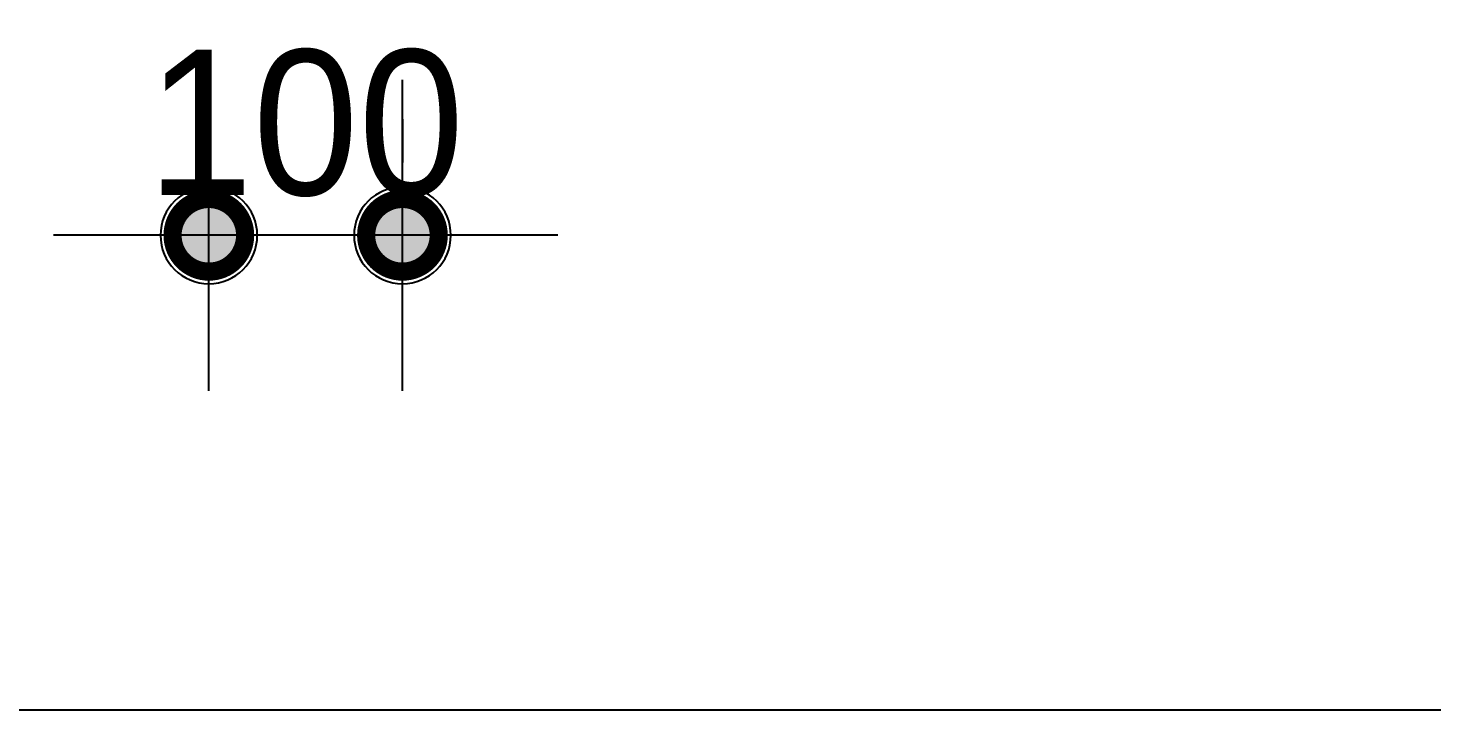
# Model space of a CAD drawing. Header units: inches. Extents: x 15866 to 103813, y -56635 to -28561.
# Drawn here: x 50738 to 51463, y -40610 to -40258 of the extents above; entities that cross this region are included whole.
import ezdxf

# ---------------------------------------------------------------- set-up
doc = ezdxf.new("R2010")
doc.units = ezdxf.units.IN
doc.header["$LTSCALE"] = 50
doc.header["$MEASUREMENT"] = 0
for name, color, linetype in [('07-DIM WAL', 5, 'Continuous'), ('CEIL-LIGHT', 7, 'Continuous'), ('RC-LIGHT', 7, 'Continuous')]:
    doc.layers.add(name, color=color, linetype=linetype)
doc.styles.add('스타일1', font='HY울릉도M.TTF')
doc.dimstyles.new('30', dxfattribs={"dimscale": 30, "dimtxt": 2.5, "dimasz": 2.5, "dimexe": 1.25, "dimexo": 2, "dimtad": 1, "dimdec": 0, "dimtxsty": '스타일1', "dimblk": 'DOTSMALL', "dimcen": 2.5, "dimclrd": 1, "dimclre": 1, "dimclrt": 7, "dimadec": 0, "dimazin": 0, "dimtfac": 1, "dimtdec": 0, "dimtix": 1, "dimtmove": 0, "dimatfit": 3, "dimldrblk": 'DOTSMALL', "dimfxl": 1.25, "dimarcsym": 0})

# ---------------------------------------------------------------- blocks, each defined once
blk = doc.blocks.new('1')
at = {"linetype": 'Continuous'}
h = blk.add_hatch(color=4, dxfattribs=at)
h.dxf.hatch_style = 1
edge = h.paths.add_edge_path()
edge.add_arc((11539653.5, -14273503.8), 37.5, 0, 360)
at = {"color": 1, "linetype": 'Continuous'}
for p, q in [((11539653.5, -14273637.1), (11539653.5, -14273370.5)), ((11539520.2, -14273503.8), (11539786.8, -14273503.8))]:
    blk.add_line(p, q, dxfattribs=at)
at = {"color": 4, "linetype": 'Continuous'}
for radius in [41.5, 37.5]:
    blk.add_circle((11539653.5, -14273503.8), radius, dxfattribs=at)
blk = doc.blocks.new('_DOTSMALL')
at = {"color": 0, "linetype": 'ByBlock', "const_width": 0.5}
blk.add_lwpolyline([(-0.0625, 0, 1), (0.0625, 0, 1)], format="xyb", close=True, dxfattribs=at)
blk = doc.blocks.new('*D168')
at = {"layer": '07-DIM WAL', "color": 1, "lineweight": -2, "transparency": 16777216}
for p, q in [((50831.48, -40304.56), (50831.48, -40327.06)), ((50931.48, -40304.56), (50931.48, -40327.06)), ((51006.48, -40364.56), (50756.48, -40364.56))]:
    blk.add_line(p, q, dxfattribs=at)
at = {"layer": 'Defpoints', "color": 0, "transparency": 16777216}
for p in [(50831.48, -40364.56), (50831.48, -40364.56), (50931.48, -40364.56)]:
    blk.add_point(p, dxfattribs=at)
at = {"layer": '07-DIM WAL', "color": 1, "lineweight": -2, "transparency": 16777216, "xscale": 75, "yscale": 75, "zscale": 75}
blk.add_blockref('_DOTSMALL', (50831.48, -40364.56), dxfattribs=at)
at = {"layer": '07-DIM WAL', "color": 1, "lineweight": -2, "transparency": 16777216, "xscale": 75, "yscale": 75, "zscale": 75, "rotation": 180}
blk.add_blockref('_DOTSMALL', (50931.48, -40364.56), dxfattribs=at)
at = {"layer": '07-DIM WAL', "color": 7, "transparency": 16777216, "insert": (50881.48, -40306.81), "char_height": 75, "attachment_point": 5, "style": '스타일1'}
blk.add_mtext('100', dxfattribs=at)

msp = doc.modelspace()

# ---------------------------------------------------------------- linework, layer by layer
at = {"layer": 'CEIL-LIGHT'}
msp.add_lwpolyline([(50223.98, -40609.56), (53238.98, -40609.56)], dxfattribs=at)

# ---------------------------------------------------------------- block references
at = {"layer": 'RC-LIGHT', "xscale": -0.6024096385271789, "yscale": 0.6024096385271789, "zscale": 0.6024096385271789}
for p in [(7002429.98, 8558131.7), (7002529.98, 8558131.7)]:
    msp.add_blockref('1', p, dxfattribs=at)

# ---------------------------------------------------------------- dimensions: what is measured, and where the dimension line sits
at = {"layer": '07-DIM WAL'}
dim = msp.add_linear_dim(base=(50831.48, -40364.56), p1=(50931.48, -40364.56), p2=(50831.48, -40364.56), dimstyle='30', dxfattribs=at)
dim.commit()
dim.dimension.update_dxf_attribs({"geometry": '*D168', "text_midpoint": (50881.48, -40306.81)})

doc.saveas('drawing.dxf')
